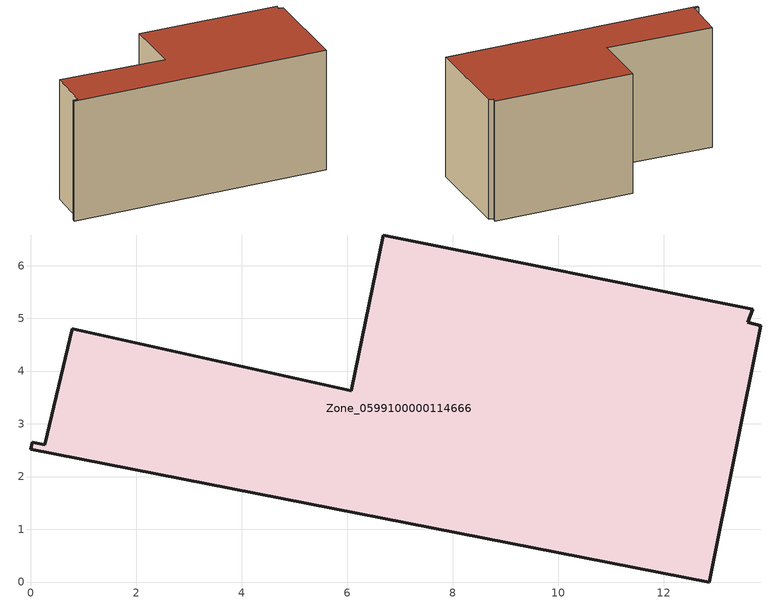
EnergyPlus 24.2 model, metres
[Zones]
Zone_0599100000114666
 floor ground (C_G): 0.78,4.81 6.07,3.63 6.68,6.58 13.69,5.17 13.59,4.93 13.84,4.86 12.86,0 0,2.52 0.02,2.65 0.27,2.6 z0
 wall outside (C_F): 13.69,5.17 6.68,6.58 6.07,3.63 0.78,4.81 0.27,2.6 0.02,2.65 0,2.52 12.86,0 13.84,4.86 13.59,4.93 13.69,5.17 z0:6.32
 roof outside (C_R): 13.59,4.93 13.69,5.17 6.68,6.58 6.07,3.63 0.78,4.81 0.27,2.6 0.02,2.65 0,2.52 12.86,0 13.84,4.86 z6.32
[BUILDING]
Pand.0599100000114666: North Axis=0; Terrain=City; Loads Convergence Tolerance Value=0.04; Temperature Convergence Tolerance Value=0.4; Solar Distribution=FullExterior; Maximum Number of Warmup Days=25; Minimum Number of Warmup Days=1
[Site:Location]
Rotterdam.The.Hague.AP_ZH_NLD Design_Conditions: Latitude=51.96; Longitude=4.45; Time Zone=1; Elevation=-4.5
[SITE:GROUNDTEMPERATURE:BUILDINGSURFACE]
18, 18, 18, 18, 18, 18, 18, 18, 18, 18, 18, 18
[MATERIAL] Thermal Absorptance=0.9; Solar Absorptance=0.7; Visible Absorptance=0.7
Name | Roughness | Thickness | Conductivity | Density | Specific Heat
G.TC.1946 | MediumSmooth | 0.15 | 1 | 540 | 1210
F.TC.1946 | Rough | 0.3 | 0.857143 | 1920 | 840
R.TC.1946 | MediumRough | 0.2 | 0.909091 | 1500 | 1000
[CONSTRUCTION]
C_G: G.TC.1946
C_F: F.TC.1946
C_R: R.TC.1946
[ZONE]
Zone_0599100000114666: Type=1; Multiplier=1; Ceiling Height=Autocalculate; Volume=Autocalculate; Floor Area=autocalculate; Part of Total Floor Area=Yes
[ZONEINFILTRATION:DESIGNFLOWRATE]
Infil_Zone_0599100000114666: Zone or ZoneList or Space or SpaceList=Zone_0599100000114666; Schedule=AlwaysOn; Design Flow Rate Calculation Method=Flow/Area; Flow Rate per Floor Area=0.003; Constant Term Coefficient=1; Temperature Term Coefficient=0; Velocity Term Coefficient=0; Velocity Squared Term Coefficient=0
[HVACTEMPLATE:ZONE:IDEALLOADSAIRSYSTEM]
Zone_0599100000114666: Maximum Heating Supply Air Temperature=50; Minimum Cooling Supply Air Temperature=13; Maximum Heating Supply Air Humidity Ratio=0.0156; Minimum Cooling Supply Air Humidity Ratio=0.0077; Heating Limit=NoLimit; Cooling Limit=NoLimit; Dehumidification Control Type=ConstantSensibleHeatRatio; Cooling Sensible Heat Ratio=0.7; Dehumidification Setpoint=60; Humidification Control Type=None; Humidification Setpoint=30; Outdoor Air Method=None; Outdoor Air Flow Rate per Person=0.00944; Outdoor Air Flow Rate per Zone Floor Area=0; Outdoor Air Flow Rate per Zone=0; Demand Controlled Ventilation Type=None; Outdoor Air Economizer Type=NoEconomizer; Heat Recovery Type=None; Sensible Heat Recovery Effectiveness=0.7; Latent Heat Recovery Effectiveness=0.65
[ZONECONTROL:THERMOSTAT]
ThermostatControl_Zone_0599100000114666: Zone or ZoneList=Zone_0599100000114666; Control Type Schedule=DualSetpointControlType; Control 1=Thermostat_Zone_0599100000114666; Temperature Difference Between Cutout And Setpoint=0
[THERMOSTATSETPOINT:DUALSETPOINT]
Thermostat_Zone_0599100000114666: Heating Setpoint Temperature Schedule=HeatingSetpoint_Zone_0599100000114666; Cooling Setpoint Temperature Schedule=CoolingSetpoint_Zone_0599100000114666
[SCHEDULE:COMPACT]
HeatingSetpoint_Zone_0599100000114666: Through: 12/31, For: AllDays, Until: 24:00, 21
CoolingSetpoint_Zone_0599100000114666: Through: 12/31, For: AllDays, Until: 24:00, 24
DualSetpointControlType: Through: 12/31, For: AllDays, Until: 24:00, 4
AlwaysOn: Through: 12/31, For: AllDays, Until: 24:00, 1
